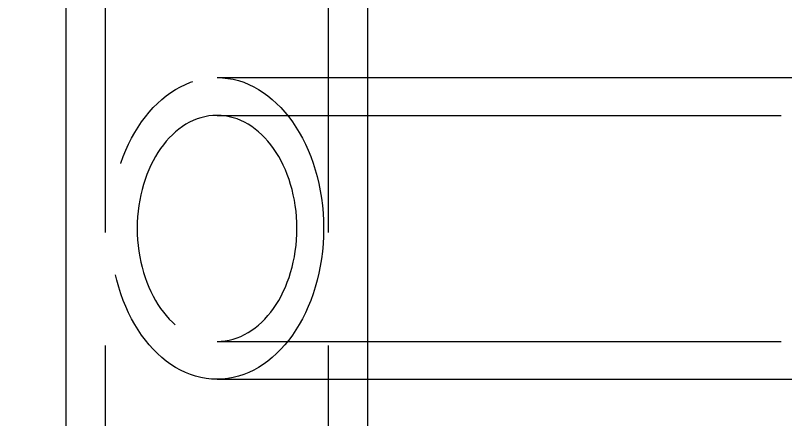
# Model space of a CAD drawing. Header units: millimetres. Extents: x -46397 to 283259, y -8690 to 23983.
# Drawn here: x 188725.8 to 188811, y 1550.2 to 1594.8 of the extents above; entities that cross this region are included whole.
import ezdxf

# ---------------------------------------------------------------- set-up
doc = ezdxf.new("R2010")
doc.units = ezdxf.units.MM
doc.linetypes.add('CENTER', pattern=[2, 1.25, -0.25, 0.25, -0.25])
doc.layers.get('Defpoints').update_dxf_attribs({"lineweight": 0})
doc.layers.add('DIM', color=8, linetype='Continuous')
doc.layers.add('mDƯỜNG TÂM', color=8, linetype='CENTER', lineweight=0)
doc.styles.add('GHI CHÚ 1', font='isocp_IV25.ttf', dxfattribs={"width": 0.8})
doc.dimstyles.new('1-30SCALE', dxfattribs={"dimtxt": 75, "dimasz": 75, "dimexe": 37.5, "dimexo": 30, "dimgap": 30, "dimtad": 1, "dimtoh": 1, "dimdec": 0, "dimdsep": 46, "dimtxsty": 'GHI CHÚ 1', "dimcen": 0.09, "dimclrd": 256, "dimclre": 256, "dimclrt": 2, "dimadec": 0, "dimazin": 0, "dimtfac": 1, "dimtdec": 0, "dimtofl": 0, "dimtmove": 0, "dimatfit": 3, "dimfxl": 1, "dimlwd": 0, "dimlwe": 0, "dimarcsym": 0})

# ---------------------------------------------------------------- blocks, each defined once
blk = doc.blocks.new('ggd')
at = {"layer": 'mDƯỜNG TÂM', "color": 8, "ltscale": 50, "extrusion": (6.89019e-16, 1, 0)}
for p, q in [((618.379, 1412.577), (618.379, 1584.666)), ((643.092, 1412.577), (643.092, 1584.666)), ((614.035, 1487.624), (614.035, 1537.624)), ((647.435, 1529.728), (647.435, 1537.624)), ((630.735, 1529.728), (642.544, 1529.728)), ((642.544, 1529.728), (715.946, 1529.728)), ((647.435, 1496.328), (647.435, 1529.728)), ((630.735, 1525.541), (715.946, 1525.541)), ((630.735, 1500.514), (715.946, 1500.514)), ((630.735, 1496.328), (642.544, 1496.328)), ((642.544, 1496.328), (715.946, 1496.328)), ((647.435, 1487.624), (647.435, 1496.328))]:
    blk.add_line(p, q, dxfattribs=at)
at = {"layer": 'mDƯỜNG TÂM', "color": 8, "ltscale": 50}
blk.add_ellipse((630.735, 1513.028), major_axis=(0, 16.7), ratio=0.707107, start_param=-3.14159265359303, end_param=3.141592653586556, dxfattribs=at)
at = {"layer": 'mDƯỜNG TÂM', "color": 8, "ltscale": 50, "extrusion": (0, 0, -1)}
blk.add_ellipse((630.735, 1513.028), major_axis=(0, -12.513), ratio=0.707107, start_param=-3.141592653586566, end_param=3.14159265359302, dxfattribs=at)
blk = doc.blocks.new('*D1030')
at = {"layer": 'Defpoints', "color": 0, "transparency": 16777216}
for p in [(188717.395, 2129.07), (188717.395, 1477.968, -1.499), (188670.473, 1473.23, -1.499)]:
    blk.add_point(p, dxfattribs=at)
at = {"layer": 'DIM', "linetype": 'Continuous', "lineweight": 0, "transparency": 16777216}
for p, q in [((188693.934, 2129.07), (188693.934, 2192.99)), ((188693.934, 2192.99), (188768.242, 2192.99)), ((188670.473, 1488.23), (188670.473, 2144.07)), ((188717.395, 1492.968), (188717.395, 2144.07)), ((188635.473, 2129.07), (188600.473, 2129.07)), ((188670.473, 2129.07), (188717.395, 2129.07)), ((188752.395, 2129.07), (188787.395, 2129.07))]:
    blk.add_line(p, q, dxfattribs=at)
at = {"layer": 'DIM', "transparency": 16777216}
for points in [[(188635.473, 2134.903), (188635.473, 2123.237), (188670.473, 2129.07)], [(188752.395, 2134.903), (188752.395, 2123.237), (188717.395, 2129.07)]]:
    blk.add_solid(points, dxfattribs=at)
at = {"layer": 'DIM', "color": 2, "transparency": 16777216, "insert": (188731.088, 2228.7), "char_height": 40, "attachment_point": 5, "style": 'GHI CHÚ 1'}
blk.add_mtext('47', dxfattribs=at)

msp = doc.modelspace()

# ---------------------------------------------------------------- block references
msp.add_blockref('ggd', (188117.395, 58.23, -1.499))

# ---------------------------------------------------------------- dimensions: what is measured, and where the dimension line sits
at = {"layer": 'DIM'}
dim = msp.add_linear_dim(base=(188717.395, 2129.07), p1=(188670.473, 1473.23, -1.499), p2=(188717.395, 1477.968, -1.499), dimstyle='1-30SCALE', override={"dimtxt": 40, "dimasz": 35, "dimexe": 15, "dimexo": 15, "dimgap": 15, "dimtmove": 1}, dxfattribs=at)
dim.commit()
dim.dimension.update_dxf_attribs({"geometry": '*D1030', "text_midpoint": (188708.934, 2228.7)})

doc.saveas('drawing.dxf')
